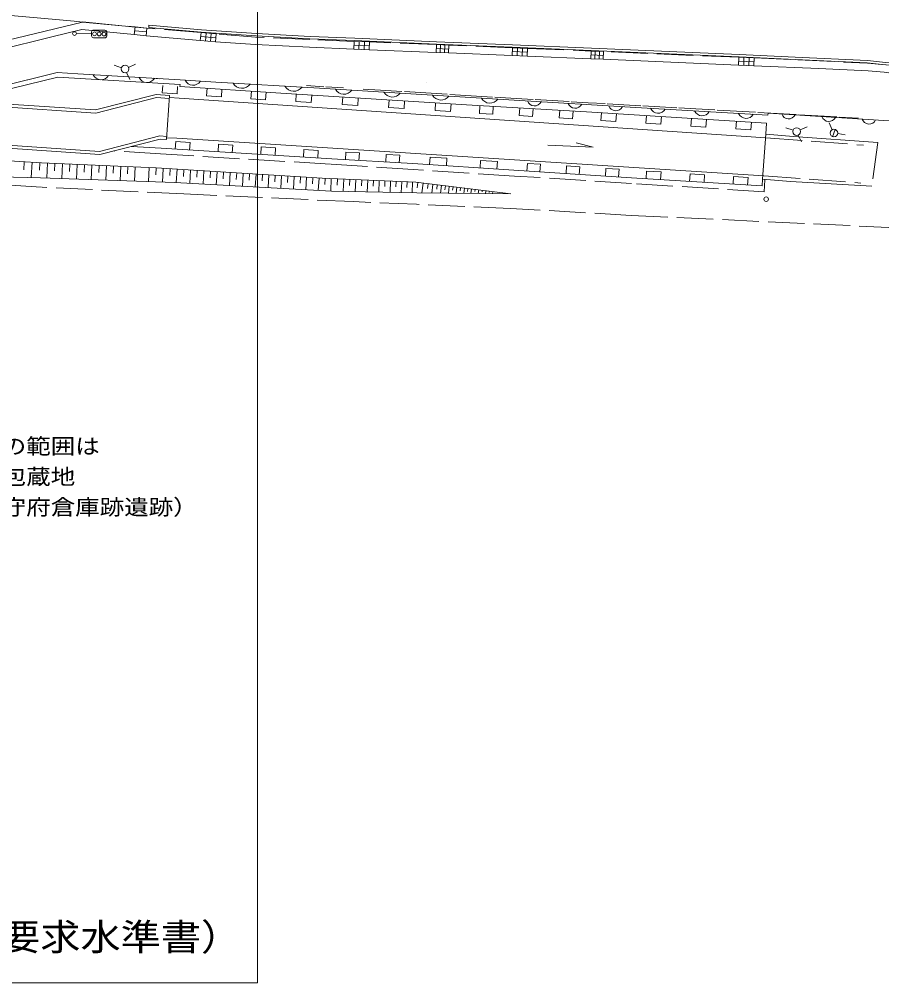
# Model space of a CAD drawing. Units: millimetres, scale not verified. Extents: x -94331 to 144568, y -56598 to 62562.
# Drawn here: x 53814 to 110478, y -50438 to 12862 of the extents above; entities that cross this region are included whole.
import ezdxf
from ezdxf.enums import TextEntityAlignment as Align

# ---------------------------------------------------------------- set-up
doc = ezdxf.new("R2010")
doc.units = ezdxf.units.MM
doc.header["$LTSCALE"] = 400
doc.linetypes.add('DASHED', pattern=[7.5, 6, -1.5])
for name, color, linetype, lineweight in [('0-0_芯', 1, 'Continuous', 30), ('0-1_躯体', 7, 'Continuous', 9), ('0-2_壁', 7, 'Continuous', 9), ('0-9_ハッチ', 7, 'Continuous', 9), ('0-F_0', 7, 'Continuous', 9)]:
    doc.layers.add(name, color=color, linetype=linetype, lineweight=lineweight)
doc.styles.add('ＭＳ ゴシック', font='')
doc.styles.get('ＭＳ ゴシック').set_extended_font_data('MS Gothic')

msp = doc.modelspace()

# ---------------------------------------------------------------- linework, layer by layer
at = {"layer": '0-1_躯体', "linetype": 'DASHED'}
msp.add_line((57967, 12684.3), (61401.6, 12362.2), dxfattribs=at)
at = {"layer": '0-1_躯体'}
for p, q in [((61373.7, 11853), (57928.6, 12181.4)), ((58567.2, 12029.3), (58563.4, 11779.4)), ((59444, 12141), (58694.1, 12152.4)), ((62179.4, 12027.9), (61399.3, 12106.4)), ((58565.3, 11904.4), (57565.4, 11919.6)), ((58686.5, 11652.5), (59436.4, 11641.1)), ((59563.3, 11764.1), (59567.1, 12014.1)), ((60057.8, 9851.4), (60527.6, 9680.4)), ((61442.3, 9911.8), (60989.1, 9700.5)), ((57656.3, 9279.2), (56313.4, 9355.8)), ((64395.5, 8872.9), (57656.3, 9279.2)), ((60868.2, 9368.3), (61079.5, 8915.1)), ((64324.4, 7677.7), (63676.6, 7721.6)), ((63499.1, 5081.6), (64156, 5039.6)), ((45630.7, 3977.5), (55267.6, 3432.6)), ((54145.4, 3496.1), (54116.2, 2978.2)), ((54663.3, 3466.8), (54606.6, 2463.6)), ((55164.9, 3438.4), (55136.5, 2936.9)), ((55267.6, 3432.6), (62810.5, 3096.5)), ((55666.7, 3414.8), (55623, 2433.6)), ((56157.3, 3393), (56135.4, 2902.4)), ((56647.9, 3371.1), (56604.6, 2398.5)), ((57134.2, 3349.5), (57112.6, 2863.2)), ((57620.5, 3327.8), (57577.6, 2363.8)), ((58102.5, 3306.3), (58081.1, 2824.3)), ((58584.5, 3284.8), (58542, 2329.3)), ((59062.3, 3263.5), (59041, 2785.8)), ((59540.1, 3242.3), (59497.9, 2295.1)), ((60013.7, 3221.2), (59992.6, 2747.6)), ((60487.2, 3200), (60445.4, 2261.3)), ((60956.6, 3179.1), (60935.7, 2709.7)), ((61426, 3158.2), (61384.6, 2227.7))]:
    msp.add_line(p, q, dxfattribs=at)
for points in [[(62153.9, 11774.4), (61373.7, 11853), (61424.8, 12359.9), (62205, 12281.3)], [(64027.4, 2133.2), (55198.9, 2448.8), (45480.2, 2692.5)]]:
    msp.add_lwpolyline(points, dxfattribs=at)
for centre, radius in [((57440.4, 11921.5), 125), ((58752.8, 11901.5), 125), ((59065.2, 11896.7), 125), ((59377.7, 11892), 125), ((60762.6, 9594.9), 250)]:
    msp.add_circle(centre, radius, dxfattribs=at)
for centre, start, end in [((58692.2, 12027.4), 89.12761, 179.12761), ((59442.1, 12016), 359.12761, 89.12761), ((58688.4, 11777.5), 179.12761, 269.12761), ((59438.3, 11766), 269.12761, 359.12761)]:
    msp.add_arc(centre, 125, start, end, dxfattribs=at)
at = {"layer": '0-2_壁'}
for p, q in [((47748.4, 10195.6), (57966.5, 12679.6)), ((57928.6, 12180.9), (55952.4, 11700.6)), ((55952.4, 11700.6), (47710.4, 9697)), ((47520.6, 7204.2), (56313.4, 9355.8)), ((64377.7, 8578.2), (56340.8, 9053.7)), ((62806.3, 7915.5), (58832.5, 6903.8)), ((58850.9, 6702.2), (62824.8, 7713.8)), ((62806.3, 7915.5), (63685.7, 7856.3)), ((62824.8, 7713.8), (63672.3, 7656.8)), ((49344.1, 7341.6), (58850.9, 6702.2)), ((49986.6, 7498.8), (58832.5, 6903.8)), ((35252.8, 5783.7), (59081.1, 4181)), ((35237.6, 5584.3), (59099.5, 3979.3)), ((59081.1, 4181), (63055, 5192.6)), ((63055, 5192.6), (63504.5, 5162.4)), ((63073.4, 4990.9), (59099.5, 3979.3))]:
    msp.add_line(p, q, dxfattribs=at)
for points in [[(-7311.2, 18089.1), (8706.5, 16869.3), (8689.8, 16640.1), (21085.6, 15779.8), (30634.5, 15171.5), (31446.6, 15104.7), (36320.8, 14656.7), (37496.9, 14572.4), (40760, 14265.4), (41579.2, 14198.6), (46485.3, 13741.2), (47689.7, 13628.3), (51659.5, 13258.2), (52488.2, 13183), (56224.7, 12839.6), (57412.4, 12736.3), (57966.5, 12679.6)], [(56340.8, 9053.7), (47545.5, 6901.5), (36230.5, 7763.1)], [(63073.4, 4990.9), (63491.1, 4962.8), (63685.7, 7856.3)]]:
    msp.add_lwpolyline(points, dxfattribs=at)
at = {"layer": '0-9_ハッチ'}
for p, q in [((57966.5, 12679.6), (62201.8, 12272.1)), ((61206.4, 12367.9), (62201.8, 12272.1)), ((62179.4, 12027.9), (61399.3, 12106.4)), ((62201.8, 12272.1), (62153.9, 11774.4)), ((62333.6, 12465.1), (62320.4, 12315.7)), ((65709.6, 11459.3), (62153.9, 11774.4)), ((66733.8, 11632.4), (65732.8, 11721.1)), ((66043.3, 11429.7), (66089.7, 11953.3)), ((66376.9, 11400.2), (66423.3, 11923.8)), ((76131, 10883.2), (76151.4, 11396.2)), ((76810.5, 11113.2), (75806.5, 11153)), ((76465.7, 10870), (76486, 11383)), ((76800.3, 10856.7), (81210.5, 10681.8)), ((82021.2, 10908.3), (81222.1, 10943.7)), ((81476.8, 10670), (81500.1, 11193.9)), ((81743.2, 10658.2), (81766.4, 11182)), ((86517.9, 10468.4), (86542.3, 10978.9)), ((86846.7, 10452.6), (86871.1, 10963.2)), ((91635.9, 10254), (91656.2, 10761.5)), ((82009.5, 10646.4), (86189.1, 10484.1)), ((87187.7, 10692.2), (86201.3, 10739.4)), ((91361.1, 10265), (87175.4, 10436.9)), ((92195.7, 10485.8), (91371.2, 10518.7)), ((91910.7, 10243), (91931, 10750.5)), ((92185.5, 10232), (101072.9, 9850.3)), ((101407.8, 9836.6), (101428.9, 10352.7)), ((101742.6, 9822.9), (101763.7, 10339)), ((102088, 10067.3), (101083.5, 10108.3)), ((62615.9, 8983), (63015, 8956.1)), ((66722, 8732.6), (64395.5, 8872.9)), ((64369, 8444.1), (64377.7, 8578.2)), ((64369, 8444.1), (71000.6, 8015)), ((73532.3, 8336.5), (66722, 8732.6)), ((73826.4, 8429.7), (72674.9, 8499.9)), ((73964.6, 8421.3), (75116.2, 8351.1)), ((76405.9, 8272.5), (77557.5, 8202.4)), ((80593.8, 8709.8), (80590.4, 8700.4)), ((102853.7, 5071), (64324.2, 7674.4)), ((78958.9, 8115.9), (77557.5, 8202.4)), ((79127, 8105.5), (80528.5, 8019.1)), ((81929.9, 7932.6), (80528.5, 8019.1)), ((82098, 7922.2), (83499.5, 7835.8)), ((84900.9, 7749.3), (83499.5, 7835.8)), ((85069, 7739), (86470.5, 7652.5)), ((87582.4, 7588.5), (86470.5, 7652.5)), ((87715.8, 7580.9), (88827.7, 7516.9)), ((89939.6, 7452.9), (88827.7, 7516.9)), ((90073.1, 7445.3), (91185, 7381.3)), ((92296.9, 7317.3), (91185, 7381.3)), ((92430.3, 7309.7), (93542.3, 7245.7)), ((94654.2, 7181.7), (93542.3, 7245.7)), ((94787.6, 7174.1), (95899.5, 7110.1)), ((97011.4, 7046.1), (95899.5, 7110.1)), ((97144.9, 7038.5), (98256.8, 6974.5)), ((99518, 6902.4), (98256.8, 6974.5)), ((91070.5, 6773.8), (102901.6, 6033.5)), ((99669.3, 6893.8), (100930.5, 6821.7)), ((102191.6, 6749.7), (100930.5, 6821.7)), ((102343, 6741), (103604.1, 6669)), ((103027.5, 6694.5), (103004, 6565.8)), ((104865.3, 6596.9), (103604.1, 6669)), ((105016.6, 6588.2), (106277.8, 6516.2)), ((107539, 6444.1), (106277.8, 6516.2)), ((107690.3, 6435.5), (108951.5, 6363.4)), ((102901.6, 6033.5), (102852.8, 5305.5)), ((104184.5, 5739.2), (104654.3, 5568.1)), ((105569, 5799.6), (105115.8, 5588.3)), ((107229.3, 5606), (107017.9, 6059.1)), ((102852.8, 5305.5), (104675.1, 5169)), ((104675.1, 5169), (110223.2, 4755.5)), ((104994.9, 5256.1), (105206.2, 4802.9)), ((107252.7, 5146), (107423.7, 5615.9)), ((107587.3, 5360.7), (108079.3, 5271.4)), ((61189.9, 4511.5), (63130.8, 4385.7)), ((64156, 5039.6), (102722, 2577.7)), ((62356.6, 3116.8), (62315.5, 2194.4)), ((62817.7, 3096.1), (62788.9, 2635.3)), ((63278.5, 3067.3), (63221.9, 2162)), ((63731.1, 3039), (63702.8, 2586.4)), ((64183.7, 3010.8), (64128.6, 2127.7)), ((64625.3, 2983.2), (64597.7, 2541.7)), ((65066.8, 2955.6), (65012.1, 2079.8)), ((65504.7, 2928.3), (65477.3, 2490.4)), ((65942.6, 2900.9), (65888.3, 2032.3)), ((66376.9, 2873.8), (66349.7, 2439.5)), ((66811.2, 2846.7), (66757.4, 1985.2)), ((67241.9, 2819.8), (67215, 2389)), ((67672.6, 2792.9), (67619.3, 1938.4)), ((68099.9, 2766.2), (68073.2, 2339)), ((68527.1, 2739.5), (68474.1, 1892.1)), ((68950.8, 2713), (68924.3, 2289.3)), ((69374.5, 2686.6), (69322, 1846.1)), ((69794.7, 2660.3), (69768.5, 2240.1)), ((70215, 2634.1), (70162.9, 1800.5)), ((70631.8, 2608), (70605.7, 2191.3)), ((71048.5, 2582), (70996.9, 1755.3)), ((71461.9, 2556.2), (71436.1, 2142.8)), ((71875.3, 2530.4), (71824.1, 1710.4)), ((72285.3, 2504.8), (72259.7, 2094.8)), ((72695.3, 2479.2), (72644.5, 1665.9)), ((73101.9, 2453.8), (73076.5, 2047.1)), ((73508.5, 2428.4), (73458.1, 1621.8)), ((73912, 2406.9), (73894.7, 2003.2)), ((74315.7, 2389.6), (74280.9, 1577.2)), ((74721.9, 2372.1), (74704.5, 1965.9)), ((75128.1, 2354.7), (75093.9, 1558.1)), ((75526.4, 2337.6), (75509.3, 1939.3)), ((75924.7, 2320.5), (75891.3, 1541.2)), ((76314.4, 2303.8), (76297.7, 1914.2)), ((76704.1, 2287.1), (76671.4, 1524.7)), ((77085.3, 2270.8), (77068.9, 1889.6)), ((77466.5, 2254.4), (77434.5, 1508.5)), ((77839.5, 2238.4), (77823.5, 1865.5)), ((78212.4, 2222.4), (78181.1, 1492.7)), ((78577.3, 2206.8), (78561.6, 1841.9)), ((78942.1, 2191.1), (78911.5, 1477.3)), ((79299.1, 2175.8), (79283.7, 1818.9)), ((79656, 2160.5), (79626, 1462.1)), ((80004.2, 2134.3), (79961.8, 1787.3)), ((80351.2, 2091.8), (80272.9, 1451.8)), ((80671.2, 2052.7), (80632.1, 1732.7)), ((80991.2, 2013.5), (80921.6, 1444.6)), ((81275.7, 1978.7), (81240.9, 1694.2)), ((81560.2, 1943.9), (81498.3, 1438.1)), ((81813.1, 1913), (81782.2, 1660.1)), ((102654.6, 2345.8), (102619.6, 1910.5)), ((102800.6, 2305.4), (102748.2, 1521)), ((104476.8, 2209.3), (109823.1, 1895.9)), ((82066, 1882.1), (82011, 1432.4)), ((82314.2, 1851.7), (82286.7, 1626.9)), ((82562.3, 1821.4), (82514, 1426.8)), ((82810.5, 1791), (82786.3, 1593.7)), ((83058.6, 1760.6), (83017.1, 1421.2)), ((83291, 1732.2), (83260.5, 1551.6)), ((83523.1, 1703.8), (83491.9, 1415.9)), ((83756.1, 1675.3), (83740.8, 1548.5)), ((83998.6, 1645.7), (83967.7, 1410.7)), ((84236.5, 1616.6), (84220.5, 1520.4)), ((84459.5, 1577.5), (84435.2, 1405.4)), ((84696.2, 1560.3), (84686.1, 1476.6)), ((84926, 1532.2), (84910.6, 1400.2))]:
    msp.add_line(p, q, dxfattribs=at)
at = {"layer": '0-9_ハッチ', "linetype": 'DASHED'}
for p, q in [((65741, 11984.2), (62205, 12281.3)), ((81233, 11205.7), (76820.7, 11369.7)), ((86199.6, 10995.3), (82032.8, 11170.2)), ((87199.9, 10947.5), (91381.9, 10772.5)), ((101096.8, 10366.2), (92205.8, 10739.5)), ((102853.7, 5071), (109284, 4589.5)), ((110223.2, 4755.5), (109823.1, 1895.9)), ((63091.4, 4011.6), (60013.5, 4212)), ((37913.4, 2928.8), (55319.5, 1827)), ((102722, 2577.7), (109112.8, 2099.1)), ((64618.4, 1382.8), (55319.5, 1827)), ((94017.6, -19.9), (117389, -1119.7))]:
    msp.add_line(p, q, dxfattribs=at)
at = {"layer": '0-9_ハッチ'}
for points in [[(61424.8, 12359.9), (62205, 12281.3), (62153.9, 11774.4)], [(62320.4, 12315.7), (65774.4, 12011.2), (69380.9, 11776.9), (72913.5, 11576.9), (75847, 11466.1), (81225.6, 11233.4), (86204, 11023), (91392.7, 10803.1), (101105.9, 10398.5), (104790.3, 10218.5), (109521.8, 10002.6), (110516.6, 9896.4), (111580.7, 9792.8), (113588.1, 9254.8), (114377.2, 8939)], [(114433, 9078.3), (113635.6, 9397.4), (111607.5, 9940.9), (110531.8, 10045.7), (109533.2, 10152.2), (104797.4, 10368.3), (101112.6, 10548.4), (91399, 10953), (86210.3, 11172.9), (81232.1, 11383.2), (75853.1, 11615.9), (72920.6, 11726.7), (69390, 11926.6), (65785.9, 12160.8), (62333.6, 12465.1)], [(66710.6, 11370.6), (69344.5, 11198.4), (72872, 11022.3), (75796.4, 10896.5)], [(109582.1, 9470.1), (106342.5, 9624.4), (102077.5, 9809.3)], [(114110.3, 8453), (113503, 8734.7), (111736.3, 9237.2), (110633.4, 9393.9), (109582.1, 9470.1)], [(63243.8, 8516.9), (63211.5, 8017.9), (64181.1, 7955.2), (64213.4, 8454.1)], [(66152.6, 8328.7), (66120.3, 7829.7), (67089.9, 7767), (67122.2, 8265.9)], [(66722, 8732.6), (73532.3, 8336.5), (79895.8, 7949.7), (86321.9, 7550.8), (94326.3, 7073.3), (103004, 6565.8)], [(86321.9, 7550.8), (79895.8, 7949.7), (73532.3, 8336.5)], [(69061.4, 8140.4), (69029.1, 7641.5), (69998.7, 7578.7), (70031, 8077.7)], [(71000.6, 8015), (83198.1, 7230.9), (91070.5, 6773.8)], [(71000.6, 8015), (83198.1, 7230.9), (91070.5, 6773.8), (102901.6, 6033.5)], [(72017.1, 7949.6), (71985, 7450.6), (73001.5, 7385.3), (73033.5, 7884.3)], [(75066.4, 7753.6), (75034.4, 7254.6), (76050.8, 7189.3), (76082.9, 7688.3)], [(78115.8, 7557.6), (78083.7, 7058.6), (79100.2, 6993.3), (79132.2, 7492.3)], [(81165.2, 7361.6), (81133.1, 6862.6), (82149.5, 6797.3), (82181.6, 7296.2)], [(84072.8, 7180.1), (84043.8, 6681), (84918.5, 6630.2), (84947.5, 7129.3)], [(103004, 6565.8), (94326.3, 7073.3), (86321.9, 7550.8)], [(86696.9, 7027.8), (86667.9, 6528.6), (87542.7, 6477.8), (87571.6, 6977)], [(89321.1, 6875.4), (89292.1, 6376.2), (90166.8, 6325.4), (90195.8, 6824.6)], [(92056.4, 6712.1), (92025.2, 6213.1), (93011.1, 6151.4), (93042.3, 6650.4)], [(95014.2, 6527.1), (94983, 6028), (95968.9, 5966.3), (96000.1, 6465.4)], [(97972, 6342), (97940.8, 5843), (98926.7, 5781.3), (98957.9, 6280.3)], [(103027.5, 6694.5), (110958.8, 6194.7), (112181.1, 5994.6), (113643.5, 5585.7), (114755.2, 5102.4), (115834.6, 4398.7), (116765.2, 3525.8), (117488.4, 2741.1), (117915.3, 2075)], [(103027.5, 6694.5), (110958.8, 6194.7), (112181.1, 5994.6), (113643.5, 5585.7), (114755.2, 5102.4), (115834.6, 4398.7)], [(100929.8, 6156.9), (100898.5, 5657.9), (101884.5, 5596.2), (101915.7, 6095.2)], [(102852.8, 5305.5), (102654.6, 2345.8), (104476.8, 2209.3)], [(65002.3, 4269.4), (65033.4, 4768.5), (64097.6, 4826.6), (64066.5, 4327.6)], [(67809.7, 4095), (67840.7, 4594), (66904.9, 4652.2), (66873.9, 4153.1)], [(70617.1, 3920.5), (70648.1, 4419.6), (69712.3, 4477.7), (69681.3, 3978.7)], [(88538.9, 4593.9), (91512.7, 4465.4), (90398.3, 4736.9)], [(63130.8, 4385.7), (74360.3, 3687.9), (79666.9, 3382.6)], [(102619.6, 1910.5), (94047.2, 2450), (86302, 2946.9), (79666.9, 3382.6), (74360.3, 3687.9), (63130.8, 4385.7)], [(73424.5, 3746.1), (73455.5, 4245.1), (72519.7, 4303.3), (72488.7, 3804.2)], [(76129.2, 3586.1), (76157.9, 4085.3), (75273.5, 4136.2), (75244.7, 3637)], [(78782.5, 3433.4), (78811.2, 3932.6), (77926.8, 3983.5), (77898, 3484.3)], [(81878.6, 3237.3), (81911.4, 3736.3), (80805.5, 3808.9), (80772.7, 3309.9)], [(55267.6, 3432.6), (62810.5, 3096.5), (73723.5, 2414.9), (79861.7, 2151.7)], [(79666.9, 3382.6), (86302, 2946.9), (94047.2, 2450), (102619.6, 1910.5)], [(85196.2, 3019.5), (85228.9, 3518.5), (84123.1, 3591.1), (84090.3, 3092.1)], [(88023.2, 2836.5), (88055.2, 3335.5), (87194.6, 3390.7), (87162.6, 2891.7)], [(90604.9, 2670.8), (90636.9, 3169.8), (89776.3, 3225), (89744.3, 2726.1)], [(93186.6, 2505.2), (93218.6, 3004.2), (92358, 3059.4), (92326, 2560.4)], [(95952.2, 2330.1), (95983.6, 2829.1), (95031.1, 2889), (94999.7, 2390)], [(98809.6, 2150.2), (98841, 2649.3), (97888.6, 2709.2), (97857.1, 2210.2)], [(79941.3, 1455.5), (74338, 1574.1), (64027.4, 2133.2), (55198.9, 2448.8)], [(79861.7, 2151.7), (86115.2, 1386.7), (79941.3, 1455.5)], [(101667.1, 1970.4), (101698.5, 2469.4), (100746, 2529.4), (100714.6, 2030.4)]]:
    msp.add_lwpolyline(points, dxfattribs=at)
for points in [[(66710.6, 11370.6), (65709.6, 11459.3), (65756, 11982.9), (66757, 11894.2)], [(76800.3, 10856.7), (75796.4, 10896.5), (75816.7, 11409.5), (76820.7, 11369.7)], [(82009.5, 10646.4), (81210.5, 10681.8), (81233.7, 11205.7), (82032.8, 11170.2)], [(87175.4, 10436.9), (86189.1, 10484.1), (86213.5, 10994.7), (87199.9, 10947.5)], [(92185.5, 10232), (91361.1, 10265), (91381.4, 10772.5), (92205.8, 10739.5)], [(102077.5, 9809.3), (101072.9, 9850.3), (101094, 10366.4), (102098.6, 10325.3)]]:
    msp.add_lwpolyline(points, close=True, dxfattribs=at)
at = {"layer": '0-9_ハッチ', "linetype": 'DASHED'}
for points in [[(75826.5, 11409.1), (72898.6, 11530.8), (69332.5, 11694.4), (66757, 11894.2)], [(102098.6, 10325.3), (104959.7, 10190.5), (109534.2, 9976), (110733.2, 9872.7)], [(79686.4, 2986), (74264.5, 3342.9), (63091.4, 4011.6)], [(102748.2, 1521), (94033.2, 2078.3), (86359.5, 2561), (79686.4, 2986)], [(94017.6, -19.9), (86080.9, 433), (79907.9, 705.7), (75782.4, 879.1), (64618.4, 1382.8)]]:
    msp.add_lwpolyline(points, dxfattribs=at)
at = {"layer": '0-9_ハッチ'}
for centre, radius in [((104889.3, 5482.6), 250), ((107338.2, 5380.9), 250), ((102888.8, 1042), 150)]:
    msp.add_circle(centre, radius, dxfattribs=at)
for centre, radius, start, end in [((59183.7, 9461.9), 574.3, 205.08052, 328.01843), ((62205.7, 9279.7), 574.3, 205.08058, 328.01782), ((65227.6, 9097.5), 574.3, 205.08052, 328.01843), ((68447.2, 9021.5), 688.6, 211.02786, 322.31454), ((71852.3, 8823.5), 688.6, 211.02786, 322.31454), ((75142.6, 8559.6), 620.4, 207.61634, 325.42773), ((78324.3, 8366.2), 620.4, 207.61634, 325.42773), ((81522.7, 8179.1), 629.8, 208.02506, 324.87009), ((84735.8, 7979.7), 629.8, 208.02506, 324.87009), ((87666.7, 7651.7), 480.8, 198.6716, 334.50058), ((90334.8, 7492.5), 480.8, 198.67135, 334.50084), ((93003, 7333.3), 480.8, 198.67135, 334.50084), ((95786.5, 7227), 538.7, 202.9535, 330.35135), ((98679.1, 7057.8), 538.7, 202.95345, 330.35196), ((101571.7, 6888.6), 538.7, 202.9535, 330.35135), ((104360.3, 6785.7), 474.9, 198.00248, 334.78593), ((107004.1, 6619.1), 474.9, 198.00191, 334.78588), ((109647.9, 6452.5), 474.9, 198.00274, 334.78568)]:
    msp.add_arc(centre, radius, start, end, dxfattribs=at)
at = {"layer": '0-F_0'}
for p, q in [((69468.9, -50437.9), (69468.9, 62562.1)), ((-94331.1, -50437.9), (69468.9, -50437.9))]:
    msp.add_line(p, q, dxfattribs=at)

# ---------------------------------------------------------------- texts
at = {"layer": '0-0_芯', "style": 'ＭＳ ゴシック', "width": 1.15}
for s, p in [('※事業区域②の範囲は', (43005.6, -16009.8)), ('\u3000埋蔵文化財包蔵地', (43005.6, -18009.8)), ('\u3000（佐世保鎮守府倉庫跡遺跡）', (43005.6, -20009.8))]:
    msp.add_text(s, height=1026, dxfattribs=at).set_placement(p, align=Align.BOTTOM_LEFT)
at = {"layer": '0-0_芯', "color": 7, "style": 'ＭＳ ゴシック', "width": 1.1}
msp.add_text('立神広場整備活用事業（要求水準書）', height=1760, dxfattribs=at).set_placement((23506.2, -48840.7), align=Align.BOTTOM_LEFT)

doc.saveas('drawing.dxf')
